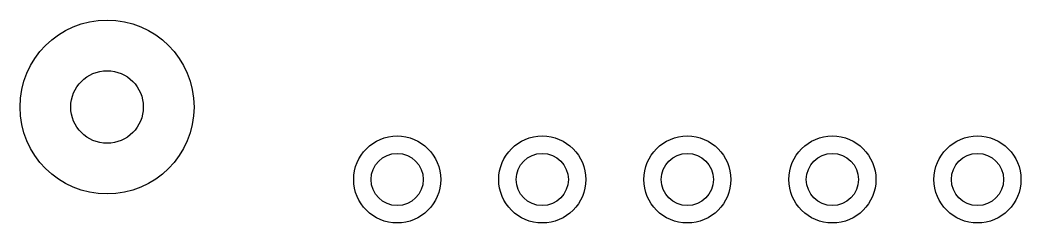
# Model space of a CAD drawing. Header units: millimetres. Extents: x 40 to 930, y -1030 to -20.
# Drawn here: x 40 to 730, y -1030 to -890 of the extents above.
import ezdxf

# ---------------------------------------------------------------- set-up
doc = ezdxf.new("R2010")
doc.units = ezdxf.units.MM

msp = doc.modelspace()

# ---------------------------------------------------------------- linework, layer by layer
for centre, radius in [((100, -950), 60), ((100, -950), 25), ((300, -1000), 30), ((400, -1000), 30), ((500, -1000), 30), ((600, -1000), 30), ((700, -1000), 30), ((300, -1000), 18), ((400, -1000), 18), ((500, -1000), 18), ((600, -1000), 18), ((700, -1000), 18)]:
    msp.add_circle(centre, radius)

doc.saveas('drawing.dxf')
